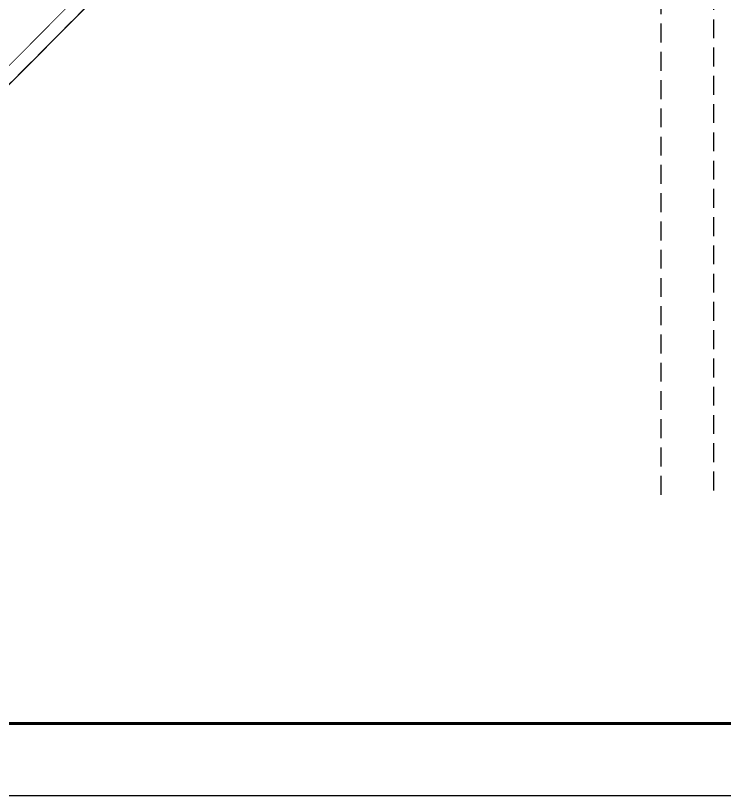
# Model space of a CAD drawing. Header units: millimetres. Extents: x 5896 to 6381, y 4295 to 4378.
# Drawn here: x 6240.57 to 6249.97, y 4349.11 to 4359.46 of the extents above; entities that cross this region are included whole.
import ezdxf

# ---------------------------------------------------------------- set-up
doc = ezdxf.new("R2010")
doc.units = ezdxf.units.MM
for name, pattern in [('NASCOSTA', [0.375, 0.25, -0.125]), ('PHANTOM2', [1.25, 0.625, -0.125, 0.125, -0.125, 0.125, -0.125]), ('TRATTEGGIATA', [0.75, 0.5, -0.25])]:
    doc.linetypes.add(name, pattern=pattern)
for name, color, linetype in [('A-GLAZING', 2, 'Continuous'), ('GA_X DIM', 8, 'Continuous'), ('proiezioni', 2, 'NASCOSTA'), ('R-PROIEZIONI', 2, 'NASCOSTA'), ('图框', 254, 'Continuous')]:
    doc.layers.add(name, color=color, linetype=linetype)
doc.layers.add('R-BORDER', color=7, linetype='PHANTOM2', true_color=0xdb0000, plot=False)

# ---------------------------------------------------------------- blocks, each defined once
blk = doc.blocks.new('tukuang')
at = {"layer": '图框'}
blk.add_lwpolyline([(0, 0), (4200, 0), (4200, 2969.7), (0, 2969.7)], close=True, dxfattribs=at)
at = {"layer": '图框', "const_width": 4.24}
blk.add_lwpolyline([(212.1, 2870.7), (4101, 2870.7), (4101, 99), (212.1, 99)], close=True, dxfattribs=at)

msp = doc.modelspace()

# ---------------------------------------------------------------- linework, layer by layer
at = {"layer": 'A-GLAZING', "color": 252, "linetype": 'TRATTEGGIATA', "true_color": 0x8c8c8c, "const_width": 0.01, "elevation": 0}
msp.add_lwpolyline([(6239.71, 4358.025), (6244.191, 4362.522)], dxfattribs=at)
at = {"layer": 'proiezioni'}
msp.add_line((6235.043, 4353.091), (6249.119, 4367.221), dxfattribs=at)
at = {"layer": 'R-BORDER', "ltscale": 10000, "elevation": 0}
msp.add_lwpolyline([(6228.665, 4353.086), (6235.037, 4353.086), (6245.124, 4363.211), (6249.124, 4367.227), (6249.124, 4372.509), (6248.188, 4372.881), (6237.015, 4372.881), (6237.015, 4362.843), (6235.095, 4362.843), (6235.095, 4364.986), (6228.715, 4364.986), (6228.715, 4353.086)], close=True, dxfattribs=at)
at = {"layer": 'R-PROIEZIONI', "elevation": 0}
for points in [[(6245.465, 4374.009), (6245.465, 4373.659), (6249.124, 4373.659), (6249.824, 4373.659), (6249.824, 4353.086)], [(6249.124, 4367.227), (6249.124, 4353.086)]]:
    msp.add_lwpolyline(points, dxfattribs=at)

# ---------------------------------------------------------------- block references
at = {"layer": 'GA_X DIM', "xscale": 0.009635294117647079, "yscale": 0.009635294117647079, "zscale": 0.009635294117647079}
msp.add_blockref('tukuang', (6219.3, 4349.112), dxfattribs=at)

doc.saveas('drawing.dxf')
